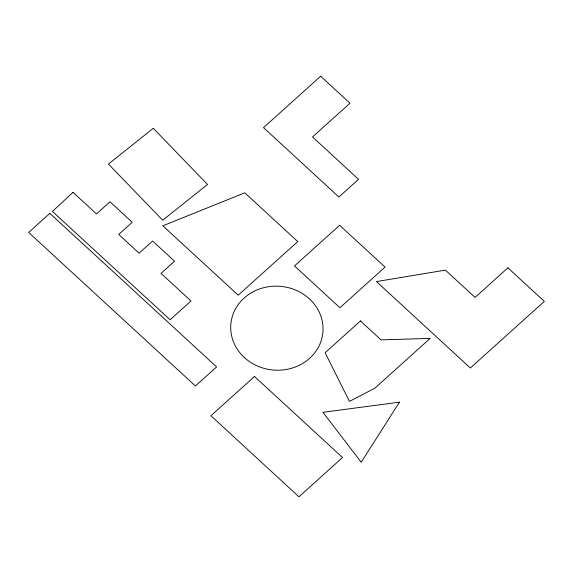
<?xml version="1.0" encoding="UTF-8"?>
<svg xmlns="http://www.w3.org/2000/svg" width="573" height="573" viewBox="0 0 573 573"><rect width="100%" height="100%" fill="white"/><g stroke="black" fill="none" stroke-linecap="round" stroke-linejoin="round"><path stroke-width="0.86" d="M399.453 402.167L361.219 462.261L322.928 412.309L399.453 402.167M73.007 192.342L52.43 211.423L170.102 319.763L190.981 300.968L161.027 273.385L174.536 261.216L152.611 241.025L139.096 253.194L118.718 234.429L132.227 222.26L109.995 201.789L96.479 213.951L73.007 192.342M49.844 213.357L28.65 232.43L195.422 385.987L216.615 366.913L49.844 213.357M320.651 76.216L263.53 127.636L338.887 197.019L358.54 179.328L312.521 136.954L349.988 103.226L320.651 76.216M297.759 241.584L238.21 295.188L162.854 225.805L244.786 192.807L297.759 241.584M339.639 225.289L294.493 265.929L339.896 307.73L385.042 267.09L339.639 225.289M254.512 376.482L210.907 415.74L298.92 496.784L342.532 457.526L254.512 376.482M360.453 320.937L325.135 352.732L349.466 401.408L374.9 388.15L430.18 338.385L381.024 339.882L360.453 320.937M507.907 267.835L475.046 297.416L445.4 270.119L376.454 281.572L470.34 368.016L544.35 301.391L507.907 267.835M153.285 128.309L108.447 164.071L162.696 220.218L207.526 184.463L153.285 128.309M244.313 357.495A46.198 42.008 5.1 0 0 321.496 339.646A46.198 42.008 5.1 0 0 264.798 287.431A46.198 42.008 5.1 0 0 244.313 357.495"/></g></svg>
